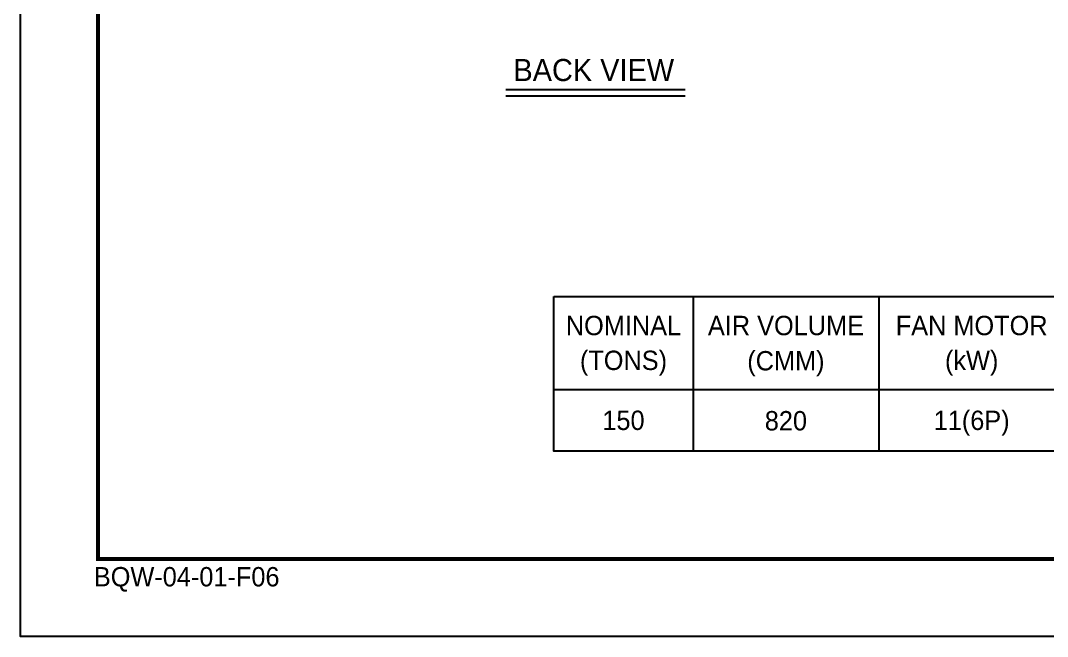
# Model space of a CAD drawing. Header units: millimetres. Extents: x -17070 to 46249, y -291348 to 35795.
# Drawn here: x 16842 to 26132, y 15000 to 20570 of the extents above; entities that cross this region are included whole.
import ezdxf
from ezdxf.enums import TextEntityAlignment as Align

# ---------------------------------------------------------------- set-up
doc = ezdxf.new("R2010")
doc.units = ezdxf.units.MM
for name, color, linetype in [('냉각탑_box', 1, 'Continuous'), ('냉각탑_form', 1, 'Continuous'), ('냉각탑_text', 3, 'Continuous')]:
    doc.layers.add(name, color=color, linetype=linetype)
doc.styles.add('돋움', font='Dotum.ttf')

msp = doc.modelspace()

# ---------------------------------------------------------------- linework, layer by layer
at = {"layer": 'Defpoints'}
msp.add_lwpolyline([(16841.8, 35795.3), (46249, 35795.3), (46249, 15000.2), (16841.8, 15000.2)], close=True, dxfattribs=at)
at = {"layer": '냉각탑_box'}
for p, q in [((21232.8, 19947.5), (22856.2, 19947.5)), ((21232.8, 19889.4), (22856.2, 19889.4)), ((22926.6, 18074.7), (22926.6, 16674.7)), ((24606.6, 18074.7), (24606.6, 16674.7)), ((21666.6, 17234.7), (36716.6, 17234.7))]:
    msp.add_line(p, q, dxfattribs=at)
msp.add_lwpolyline([(21666.6, 18074.7), (36716.6, 18074.7), (36716.6, 16674.7), (21666.6, 16674.7)], close=True, dxfattribs=at)
at = {"layer": '냉각탑_form', "const_width": 35}
msp.add_lwpolyline([(17542, 35095.1), (17542, 15700.4), (45548.9, 15700.4), (45548.9, 35095.1)], close=True, dxfattribs=at)

# ---------------------------------------------------------------- texts
at = {"layer": '냉각탑_form', "style": '돋움'}
msp.add_text('BQW-04-01-F06', height=175.043, dxfattribs=at).set_placement((17505.2, 15452.8))
at = {"layer": '냉각탑_text', "style": '돋움'}
for s, height, p in [('BACK VIEW', 199.97, (22027.8, 20122.5)), ('NOMINAL', 175, (22296.6, 17812.2)), ('AIR VOLUME', 175, (23766.6, 17812.2)), ('FAN MOTOR', 175, (25446.6, 17812.2)), ('(TONS)', 175, (22296.6, 17497.2)), ('(CMM)', 175, (23766.1, 17493.5)), ('(kW)', 175, (25446.6, 17497.2)), ('150', 175, (22296.6, 16954.7)), ('820', 175, (23766.1, 16951)), ('11(6P)', 175, (25446.6, 16954.7))]:
    msp.add_text(s, height=height, dxfattribs=at).set_placement(p, align=Align.MIDDLE_CENTER)

doc.saveas('drawing.dxf')
